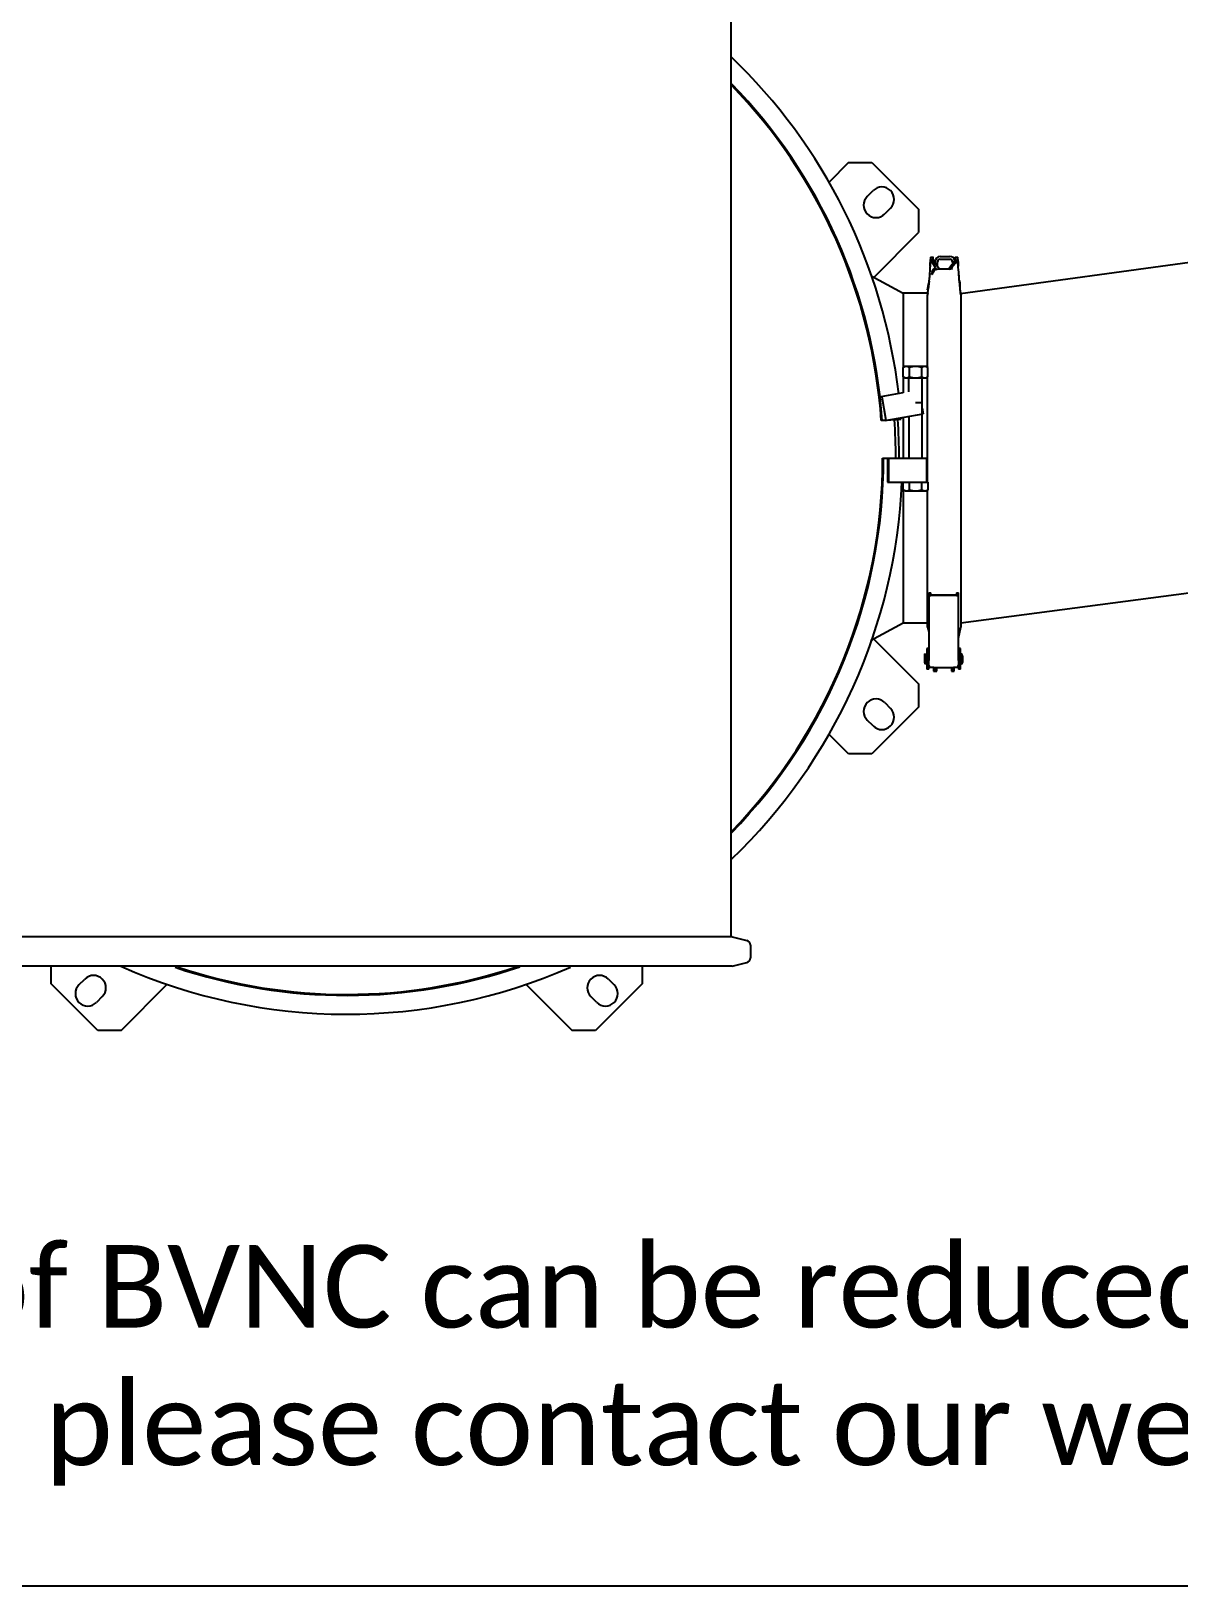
# Model space of a CAD drawing. Header units: millimetres. Extents: x 1186 to 6713, y 237 to 5598.
# Drawn here: x 1700 to 2396, y 237 to 1180 of the extents above; entities that cross this region are included whole.
import ezdxf

# ---------------------------------------------------------------- set-up
doc = ezdxf.new("R2010")
doc.units = ezdxf.units.MM
doc.header["$LTSCALE"] = 384.175
doc.header["$PDMODE"] = 3
doc.header["$PDSIZE"] = 8
doc.layers.get('0').update_dxf_attribs({"linetype": 'CONTINUOUS'})
doc.layers.get('Defpoints').update_dxf_attribs({"linetype": 'CONTINUOUS'})
doc.styles.get("Standard").update_dxf_attribs({"font": 'calibri.ttf'})
doc.dimstyles.get("Standard").update_dxf_attribs({"dimtxt": 43.75, "dimasz": 43.75, "dimexe": 1.5, "dimexo": 1, "dimtad": 1, "dimdsep": 46, "dimtxsty": 'Standard', "dimblk": '_FILLED', "dimblk1": '_FILLED', "dimblk2": '_FILLED', "dimcen": 0.09, "dimazin": 2, "dimtol": 1, "dimtp": 0.01, "dimtm": 0.01, "dimtfac": 1, "dimtofl": 0, "dimtmove": 0, "dimatfit": 3, "dimldrblk": '_FILLED', "dimfxl": 1, "dimtolj": 1, "dimarcsym": 0})

# ---------------------------------------------------------------- blocks, each defined once
blk = doc.blocks.new('_FILLED')
at = {"color": 0, "linetype": 'ByBlock'}
blk.add_solid([(0, 0), (-1, 0.214), (-1, -0.214)], dxfattribs=at)
blk = doc.blocks.new('*D83')
at = {"color": 0, "lineweight": -2}
for p, q in [((1486.5, 1457.99), (1369.49, 1457.99)), ((1370.99, 1414.24), (1370.99, 1058.55)), ((1370.99, 656.79), (1370.99, 1012.48)), ((1857.44, 613.04), (1369.49, 613.04))]:
    blk.add_line(p, q, dxfattribs=at)
at = {"layer": 'Defpoints', "color": 0}
for p in [(1487.5, 1457.99), (1370.99, 613.04), (1858.44, 613.04)]:
    blk.add_point(p, dxfattribs=at)
at = {"color": 0, "linetype": 'ByBlock', "lineweight": -2, "xscale": 43.75, "yscale": 43.75, "zscale": 43.75}
for p, rotation in [((1370.99, 1457.99), 90), ((1370.99, 613.04), 270)]:
    blk.add_blockref('_FILLED', p, dxfattribs=dict(at, rotation=rotation))
at = {"color": 0, "insert": (1370.99, 1035.51), "char_height": 43.75, "attachment_point": 5}
blk.add_mtext('\\A1;\\A1;BVNO-845', dxfattribs=at)

msp = doc.modelspace()

# ---------------------------------------------------------------- linework, layer by layer
at = {"color": 0, "linetype": 'Continuous'}
for p, q in [((2124.32885, 1346.03666), (2124.32885, 630.94535)), ((2195.67141, 1100.18638), (2183.87242, 1088.38739)), ((2195.67141, 1100.18638), (2209.81355, 1100.18638)), ((2209.81355, 1100.18638), (2238.09782, 1071.90211)), ((2207.01083, 1079.70599), (2210.54636, 1083.24152)), ((2221.15297, 1072.63492), (2217.61743, 1069.09939)), ((2238.09782, 1071.90211), (2238.09782, 1057.75997)), ((2210.97364, 1030.63579), (2238.09782, 1057.75997)), ((2245.10667, 1037.31906), (2245.11041, 1037.3764)), ((2245.10964, 1037.36453), (2245.10667, 1037.31911)), ((2245.24422, 1039.79672), (2245.10964, 1037.36445)), ((2245.19511, 1038.67922), (2245.21609, 1039.00745)), ((2245.21606, 1039.00717), (2245.19513, 1038.67949)), ((2245.24413, 1039.79505), (2245.20257, 1039.04311)), ((2245.30064, 1041.47064), (2245.24413, 1039.79505)), ((2245.33826, 1042.59125), (2245.24422, 1039.79672)), ((2245.2994, 1040.3502), (2245.27378, 1039.92923)), ((2245.27383, 1039.92928), (2245.29218, 1040.22878)), ((2245.29218, 1040.22878), (2245.29957, 1040.35016)), ((2245.35675, 1042.92995), (2246.95683, 1042.92995)), ((2245.36772, 1042.61824), (2245.36772, 1041.59983)), ((2245.36772, 1041.59983), (2245.89029, 1041.58238)), ((2245.84165, 1041.58393), (2245.36772, 1041.59983)), ((2245.71025, 1040.36068), (2245.68658, 1040.28145)), ((2245.71024, 1040.36068), (2245.77845, 1040.587)), ((2245.89029, 1041.58238), (2245.84165, 1041.58393)), ((2245.89029, 1041.58238), (2246.1693, 1041.57281)), ((2248.44427, 1036.70433), (2245.92953, 1040.41329)), ((2246.96745, 1041.5565), (2246.96708, 1041.57441)), ((2246.96772, 1041.58392), (2246.96772, 1042.61824)), ((2247.13832, 1040.55636), (2250.86772, 1035.90284)), ((2248.62111, 1038.7506), (2247.40729, 1040.57397)), ((2248.06772, 1039.58189), (2248.06772, 1040.11093)), ((2249.66772, 1037.40019), (2249.66772, 1040.11093)), ((2251.26772, 1043.31093), (2257.06772, 1043.31093)), ((2251.26772, 1041.71093), (2257.06772, 1041.71093)), ((2256.46772, 1035.90284), (2260.6046, 1040.55636)), ((2258.33641, 1038.23469), (2256.46772, 1035.90297)), ((2257.86434, 1037.47388), (2258.66772, 1038.68069)), ((2258.37531, 1036.8449), (2261.35504, 1040.48571)), ((2258.63985, 1038.34625), (2259.89092, 1040.43735)), ((2258.66772, 1040.11093), (2258.66772, 1038.39282)), ((2260.36772, 1042.60715), (2260.36772, 1041.62742)), ((2260.37874, 1042.91886), (2261.97866, 1042.91886)), ((2261.781, 1039.54213), (2261.79024, 1039.50714)), ((2261.96772, 1041.57835), (2261.96772, 1042.60715)), ((2262.09135, 1039.79377), (2261.9975, 1042.57634)), ((2262.07668, 1040.22854), (2262.03488, 1041.47073)), ((2262.06521, 1039.88746), (2262.04824, 1040.1646)), ((2262.04827, 1040.16468), (2262.06519, 1039.88729)), ((2262.22579, 1037.3646), (2262.09129, 1039.79536)), ((2262.12329, 1038.9545), (2262.12323, 1038.9554)), ((2262.12324, 1038.9545), (2262.1315, 1038.82404)), ((2262.14684, 1038.58335), (2262.13147, 1038.825)), ((2262.1315, 1038.82405), (2262.14683, 1038.58349)), ((2262.14683, 1038.58349), (2262.15486, 1038.45798)), ((2262.14981, 1038.53696), (2262.14684, 1038.58335)), ((2262.15486, 1038.45808), (2262.14981, 1038.53696)), ((2262.15486, 1038.45798), (2262.20236, 1037.7237)), ((2262.20236, 1037.7237), (2262.20771, 1037.6416)), ((2262.22502, 1037.37625), (2262.20766, 1037.64213)), ((2262.20771, 1037.6416), (2262.22502, 1037.37632)), ((2262.22876, 1037.3192), (2262.20772, 1037.64143)), ((2262.22502, 1037.37632), (2262.23751, 1037.18529)), ((2262.22823, 1037.32723), (2262.22502, 1037.37625)), ((2262.41121, 1034.55381), (2262.22587, 1037.36331)), ((2209.34501, 1031.51525), (2228.83009, 1020.9933)), ((2243.48062, 1023.03377), (2244.36032, 1027.30417)), ((2244.47569, 1028.37393), (2243.94614, 1023.42297)), ((2244.81928, 1032.9825), (2244.68864, 1031.04535)), ((2246.06352, 1032.77679), (2246.08437, 1032.92244)), ((2250.65946, 1035.90284), (2256.67597, 1035.90284)), ((2262.6468, 1031.04545), (2262.34562, 1035.54048)), ((2262.7258, 1029.9627), (2262.6559, 1030.91266)), ((2262.73248, 1029.81461), (2262.68703, 1030.44567)), ((2262.80915, 1029.03049), (2262.7258, 1029.9627)), ((2262.8609, 1028.3026), (2262.73248, 1029.81461)), ((2262.78176, 1029.02811), (2262.76727, 1029.24098)), ((2262.77855, 1029.05398), (2262.78176, 1029.02811)), ((2263.53483, 1021.46458), (2262.84867, 1028.41433)), ((2262.90611, 1027.83259), (2262.8609, 1028.3026)), ((2228.82885, 1020.991), (2228.82885, 976.0209)), ((2243.79015, 1020.991), (2228.82885, 1020.991)), ((2243.48062, 1023.03377), (2243.90725, 1023.03387)), ((2243.60512, 976.02759), (2243.60512, 1019.27788)), ((2263.12729, 1025.59236), (2263.41771, 1025.5927)), ((2263.41772, 1022.65077), (2263.41772, 1025.5928)), ((2263.50904, 1021.74776), (2263.47964, 1022.02353)), ((2263.50917, 1021.74664), (2263.53483, 1021.46458)), ((2263.73031, 1019.27215), (2263.73031, 818.70938)), ((2229.80258, 976.6019), (2228.79728, 976.0209)), ((2228.7998, 970.38201), (2228.79728, 976.0209)), ((2242.80257, 976.6077), (2229.80258, 976.6019)), ((2232.55257, 970.38369), (2232.55006, 976.02257)), ((2240.05812, 970.38703), (2240.05561, 976.02592)), ((2242.80257, 976.6077), (2243.80839, 976.02759)), ((2243.8109, 970.38871), (2243.80839, 976.02759)), ((2229.80561, 969.8019), (2228.7998, 970.38201)), ((2228.82885, 970.38201), (2228.82885, 960.57442)), ((2229.80561, 969.8019), (2242.80561, 969.8077)), ((2232.30943, 961.23937), (2232.30561, 969.80302)), ((2240.3273, 921.14659), (2240.30561, 969.80659)), ((2242.80561, 969.8077), (2243.8109, 970.38871)), ((2243.60512, 906.60816), (2243.60512, 970.26978)), ((2228.54829, 960.5744), (2215.24521, 958.22242)), ((2215.81116, 958.32248), (2218.34256, 944.00453)), ((2240.29048, 954.60658), (2236.31238, 954.6048)), ((2217.7724, 943.96441), (2215.52703, 943.80639)), ((2217.77662, 943.90448), (2240.91623, 947.99556)), ((2218.34256, 944.00453), (2227.49742, 944.64881)), ((2228.82885, 945.85852), (2228.82885, 921.14146)), ((2232.3273, 921.14302), (2232.31601, 946.47503)), ((2240.31381, 951.40293), (2240.91623, 947.99556)), ((2216.32882, 921.13589), (2242.8273, 921.14771)), ((2219.32882, 921.13723), (2219.3353, 906.59723)), ((2219.90354, 921.13749), (2219.91002, 906.59749)), ((2242.8273, 921.14771), (2242.83378, 906.60771)), ((2219.3353, 906.59723), (2243.83934, 906.60816)), ((2228.83033, 901.88202), (2228.82823, 906.60146)), ((2232.58311, 901.88369), (2232.58101, 906.60314)), ((2240.08866, 901.88704), (2240.08656, 906.60648)), ((2243.84144, 901.88871), (2243.83934, 906.60816)), ((2228.82885, 901.88202), (2228.82885, 820.991)), ((2229.83615, 901.30191), (2228.83033, 901.88202)), ((2229.83615, 901.30191), (2242.83614, 901.30771)), ((2242.83614, 901.30771), (2243.84144, 901.88871)), ((2243.60512, 818.70938), (2243.60512, 901.75213)), ((2244.26262, 839.35342), (2244.26262, 798.38902)), ((2244.26262, 839.35342), (2245.46262, 839.35342)), ((2245.43936, 838.30973), (2245.43936, 839.10299)), ((2245.46262, 839.10299), (2245.43936, 839.10299)), ((2245.46262, 838.30973), (2245.46262, 839.35342)), ((2261.06262, 839.35342), (2262.26262, 839.35342)), ((2261.06262, 839.35333), (2261.06262, 839.10299)), ((2261.06279, 839.10299), (2261.06286, 838.30973)), ((2262.26262, 798.389), (2262.26262, 839.35342)), ((2245.43936, 838.30973), (2261.06285, 838.30973)), ((2261.06262, 837.7852), (2245.46262, 837.7852)), ((2228.83009, 820.9887), (2209.05487, 810.31008)), ((2243.60512, 820.991), (2228.82885, 820.991)), ((2210.97364, 811.34622), (2238.09782, 784.22203)), ((2243.60509, 818.70949), (2244.26262, 815.72251)), ((2262.26262, 812.04212), (2263.73035, 818.70949)), ((2241.66262, 802.21846), (2241.66262, 797.31822)), ((2241.71262, 802.26834), (2242.81262, 802.26834)), ((2242.86262, 797.31821), (2242.86262, 802.21846)), ((2242.86262, 801.63352), (2243.01262, 801.63352)), ((2242.91262, 801.51834), (2243.06262, 801.51834)), ((2244.26262, 805.76834), (2243.06262, 805.76834)), ((2243.06262, 805.76834), (2243.06262, 793.13398)), ((2263.46262, 805.76834), (2262.26262, 805.76834)), ((2262.27406, 805.76834), (2262.27406, 809.51064)), ((2263.46262, 793.13398), (2263.46262, 805.76834)), ((2263.66262, 802.51834), (2263.51262, 802.51834)), ((2264.66262, 798.01834), (2264.66262, 801.51834)), ((2241.71262, 797.26834), (2242.81262, 797.26834)), ((2241.86262, 797.26834), (2241.86262, 796.6834)), ((2241.91262, 796.63352), (2243.01262, 796.63352)), ((2242.91262, 798.01834), (2243.06262, 798.01834)), ((2244.26262, 793.13352), (2243.06262, 793.13352)), ((2244.26262, 793.13398), (2244.26262, 798.38902)), ((2244.27406, 795.45733), (2244.27406, 794.46311)), ((2244.27406, 794.46311), (2244.93234, 794.46311)), ((2247.24254, 794.27636), (2247.55837, 794.25248)), ((2247.26262, 794.27484), (2247.26262, 791.95818)), ((2247.26262, 791.95818), (2247.78698, 791.95818)), ((2247.78698, 794.23144), (2247.78698, 791.84936)), ((2247.78698, 791.84901), (2249.28698, 791.84901)), ((2248.36491, 794.16106), (2248.46262, 794.14531)), ((2248.85143, 794.114), (2257.67372, 794.11398)), ((2249.28698, 791.84936), (2249.28698, 794.114)), ((2258.06262, 794.14531), (2258.06262, 791.95818)), ((2258.06262, 791.95818), (2258.28698, 791.95818)), ((2258.28698, 794.18257), (2258.28698, 791.84936)), ((2258.28698, 791.84901), (2259.78698, 791.84901)), ((2259.04866, 794.25915), (2259.6971, 794.30087)), ((2259.78698, 791.84936), (2259.78698, 794.30419)), ((2261.59291, 794.46311), (2262.26262, 794.46311)), ((2262.26262, 798.389), (2262.26262, 793.13398)), ((2263.46262, 793.13352), (2262.26262, 793.13352)), ((2263.66262, 797.01834), (2263.51262, 797.01834)), ((2263.66262, 797.01834), (2263.66262, 796.4334)), ((2263.86262, 796.38352), (2263.71262, 796.38352)), ((2264.86262, 797.38352), (2264.86262, 800.88351)), ((2238.09782, 784.22203), (2238.09782, 770.0799)), ((2217.61743, 772.88261), (2221.15297, 769.34708)), ((2238.09782, 770.0799), (2209.81355, 741.79563)), ((2210.54636, 758.74048), (2207.01083, 762.27601)), ((2195.67141, 741.79563), (2183.87242, 753.59462)), ((2209.81355, 741.79563), (2195.67141, 741.79563)), ((2125.19611, 630.94535), (1657.22706, 630.94535)), ((2125.19611, 630.94535), (2133.96337, 628.73139)), ((2136.22885, 625.8227), (2136.22885, 618.1593)), ((2125.19611, 613.03666), (1657.22706, 613.03666)), ((1712.13348, 602.50631), (1712.13348, 613.03666)), ((2070.52422, 613.03666), (2070.52422, 602.50631)), ((2125.19611, 613.03666), (2133.96337, 615.25061)), ((1729.07833, 601.77349), (1732.61386, 605.30902)), ((2050.04384, 605.30902), (2053.57937, 601.77349)), ((1740.41775, 574.22203), (1712.13348, 602.50631)), ((1743.22046, 594.70242), (1739.68493, 591.16689)), ((1754.55988, 574.22203), (1782.82473, 602.48688)), ((2000.22254, 602.09731), (2028.09782, 574.22203)), ((2042.97277, 591.16689), (2039.43724, 594.70242)), ((2070.52422, 602.50631), (2042.23995, 574.22203)), ((1754.55988, 574.22203), (1740.41775, 574.22203)), ((2042.23995, 574.22203), (2028.09782, 574.22203)), ((1185.62169, 237.4592), (6712.51455, 237.4592))]:
    msp.add_line(p, q, dxfattribs=at)
for p, q in [((2263.57174, 1020.91634), (2659.66772, 1074.991)), ((2659.66772, 872.991), (2263.73031, 820.991))]:
    msp.add_line(p, q)
for points in [[(2245.12726, 1037.63395), (2245.03769, 1036.26848), (2244.925, 1034.56531), (2244.81928, 1032.9825)], [(2244.67954, 1030.91256), (2244.60964, 1029.9626), (2244.4413, 1028.07999), (2244.36125, 1027.30397)], [(2262.68016, 1030.54553), (2262.55757, 1032.35981), (2262.4552, 1033.88884)], [(2244.26262, 795.5386), (2244.30924, 795.20736), (2244.44539, 794.90199), (2244.66054, 794.646), (2244.93798, 794.45932), (2245.2559, 794.35648), (2245.4556, 794.33856)], [(2245.45561, 794.33866), (2245.64581, 794.337), (2246.08373, 794.32895), (2246.50031, 794.31558), (2246.88955, 794.29767), (2247.24254, 794.27636)], [(2247.55837, 794.25248), (2247.83715, 794.22683), (2248.07391, 794.20072), (2248.26613, 794.17537), (2248.36408, 794.16035)], [(2258.06262, 794.14531), (2258.30714, 794.18212), (2258.60571, 794.21827), (2259.04866, 794.25915)], [(2259.6971, 794.30087), (2260.49094, 794.33016), (2261.06963, 794.33866)], [(2261.06965, 794.33856), (2261.26935, 794.35648), (2261.58727, 794.45932), (2261.86471, 794.646), (2262.07986, 794.90199), (2262.21601, 795.20736), (2262.26262, 795.5386)]]:
    msp.add_lwpolyline(points, dxfattribs=at)
for centre, radius, start, end in [((1891.32885, 920.991), 337, 6.66484362, 46.25898924), ((1891.32885, 920.991), 325.58474, 4.02554333, 44.21142399), ((1891.32885, 920.991), 325, 4.02554333, 44.1026653), ((2215.84966, 1077.93822), 7.5, 315, 135), ((2212.31413, 1074.40269), 7.5, 135, 315), ((1787.70857, 1068.12422), 458.43312, 356.35848434, 356.47392175), ((1684.58229, 1074.59709), 561.76222, 356.50487959, 356.61914828), ((2269.38356, 1033.20101), 24.7322, 163.3643542, 164.29675423), ((2269.49097, 1033.16755), 24.84464, 163.36130172, 164.28949752), ((2283.77499, 1028.9271), 39.74484, 163.28120526, 163.40041895), ((2332.29861, 1014.39084), 90.39899, 163.15498932, 163.3048055), ((2248.00833, 1101.91533), 60.37022, 267.98937929, 268.38239831), ((2247.40949, 1082.18524), 40.63117, 268.25097449, 268.4465431), ((2247.23424, 1076.48311), 34.92633, 268.47405216, 269.21560096), ((2247.06671, 1068.35793), 26.79967, 268.37770279, 269.33592118), ((2242.21173, 1039.52449), 4.98333, 19.6306431, 22.0805581), ((2244.46059, 1038.61401), 3.53899, 33.62948752, 36.88666231), ((2251.26772, 1040.11093), 3.2, 90, 180), ((2251.26772, 1040.11093), 1.6, 90, 180), ((2257.06772, 1040.11093), 3.2, 13.6972298, 90), ((2257.06772, 1040.11093), 1.6, 0, 90), ((2258.22012, 1042.1906), 2.32913, 326.48478755, 329.00200985), ((2272.93167, 1041.63974), 12.56396, 180.05616084, 181.06158933), ((2264.14663, 1038.19842), 3.60896, 137.95683846, 140.67050505), ((2247.34971, 1035.63206), 14.95132, 15.02121504, 15.16025767), ((2248.17094, 1035.84702), 14.10244, 12.67792709, 15.04242939), ((2247.4344, 1035.70869), 14.84986, 12.57516523, 14.82043522), ((2250.32247, 1036.36759), 11.88763, 11.74064819, 12.50620826), ((2252.05511, 1036.74047), 10.11672, 9.33211122, 12.56880376), ((2251.76171, 1036.66191), 10.41861, 9.58696587, 11.76647129), ((2271.19298, 1041.58023), 9.22527, 180.01169994, 180.47828134), ((2869.24786, 1077.21569), 608.329, 183.3655323, 183.4918372), ((2249.22616, 1036.2769), 12.9834, 6.74184736, 9.32637403), ((2244.27759, 1035.68496), 17.96725, 5.38254158, 6.76386117), ((2236.78718, 1034.88725), 25.49887, 5.58566192, 6.18337535), ((2221.08161, 1033.34126), 41.28034, 5.36309827, 5.59949146), ((2238.1288, 1035.09125), 24.14463, 5.00952472, 5.41648891), ((2253.35127, 1031.79389), 7.3537, 171.18358009, 172.31922612), ((2252.73379, 1031.9034), 6.72705, 165.97271315, 171.28706407), ((2252.92417, 1031.86483), 6.92077, 166.16329082, 171.22194427), ((2245.35659, 1032.17382), 0.92701, 29.68420825, 30.43493035), ((2245.38402, 1032.18978), 0.8953, 28.92042226, 29.66794294), ((2245.43582, 1032.21811), 0.83625, 25.89524579, 29.73590108), ((2245.44836, 1032.2248), 0.82206, 25.85906755, 28.95298734), ((2252.29097, 1032.02092), 6.26862, 160.54451053, 166.16447597), ((2252.34631, 1032.00167), 6.32731, 160.54710711, 165.98559185), ((2245.7231, 1032.33694), 0.52483, 13.09620888, 17.73706608), ((2245.76722, 1032.34765), 0.47943, 11.67632891, 13.04454571), ((2245.81107, 1032.35608), 0.43481, 5.57577797, 11.7631051), ((2250.31372, 1031.0963), 4.2561, 162.26969849, 162.92259195), ((2250.32072, 1031.09436), 4.26336, 161.27342085, 162.37533641), ((2250.33554, 1031.08915), 4.27906, 159.16375664, 162.26759824), ((2250.34117, 1031.08729), 4.285, 159.16710785, 161.27165171), ((2250.34654, 1031.08537), 4.2907, 158.41438405, 159.16869962), ((2250.35224, 1031.08291), 4.29689, 157.76443884, 159.16517907), ((2250.33927, 1031.08826), 4.28288, 157.25314866, 158.4144484), ((2250.35825, 1031.08047), 4.30338, 157.25542849, 157.76457534), ((2250.33595, 1031.08964), 4.27928, 156.65763956, 157.25302414), ((2250.3787, 1031.07169), 4.32563, 154.00103959, 157.25291343), ((2250.37457, 1031.07254), 4.32151, 153.987161, 156.65237181), ((2250.40095, 1031.06096), 4.35033, 152.38416641, 154.00246034), ((2250.43238, 1031.04465), 4.3857, 152.38589649, 153.99097265), ((2250.4355, 1031.04247), 4.38952, 147.57526191, 152.37935513), ((2250.44687, 1031.03719), 4.402, 147.59572396, 152.38730044), ((2253.79068, 1025.57089), 9.62706, 0.13039674, 20.22824106), ((2223.02043, 1019.01689), 40.60829, 5.23954549, 5.8185973), ((2232.24963, 1019.8682), 31.33991, 4.78143875, 5.23051317), ((2239.78563, 1020.48779), 23.77849, 3.6820837, 4.80730606), ((2249.72234, 1020.89683), 13.82415, 1.66745103, 2.35376824), ((1891.32885, 920.991), 333, 0.0257744, 4.03456407), ((1891.32885, 920.991), 335, 0.04221804, 4.03395059), ((1891.32885, 920.991), 337, 4.02554333, 4.18523034), ((1891.32885, 920.991), 325, 315.88716443, 0.02554333), ((1891.32885, 920.991), 325.58474, 315.78408112, 0.02554333), ((1891.32885, 920.991), 337, 313.84654739, 357.5418667), ((2241.81236, 904.86138), 3.57117, 286.14607652, 287.64566072), ((2245.46264, 840.2772), 2.492, 269.46328771, 269.99968951), ((2241.71262, 802.21834), 0.05, 90, 179.86274237), ((2242.81262, 802.21834), 0.05, 0.13725763, 90), ((2242.91262, 801.56834), 0.05, 180.10843968, 270), ((2243.01262, 801.58352), 0.05, 0.1428953, 90), ((2263.51262, 802.46834), 0.05, 90, 157.40021362), ((2263.66262, 801.51834), 1, 0, 90), ((2263.86262, 800.88352), 1, 0, 36.85648853), ((2241.71262, 797.31834), 0.05, 180.1369043, 270), ((2241.91262, 796.68352), 0.05, 180.13725763, 270), ((2242.81262, 797.31834), 0.05, 270, 359.8571047), ((2242.91262, 797.96834), 0.05, 90, 179.89130177), ((2243.01262, 796.68352), 0.05, 270, 359.86274237), ((2263.51262, 797.06834), 0.05, 202.60474835, 270), ((2263.66262, 798.01834), 1, 270, 0), ((2263.71262, 796.43352), 0.05, 180.13304851, 270), ((2263.86262, 797.38352), 1, 270, 0), ((2212.31413, 767.57931), 7.5, 45, 225), ((2215.84966, 764.04378), 7.5, 225, 45), ((2133.22885, 625.8227), 3, 0, 75.8276623), ((1891.32885, 920.991), 337, 246.03822752, 293.75024047), ((1891.32885, 920.991), 325.58474, 251.37037513, 288.81080064), ((1891.32885, 920.991), 325, 251.66862786, 288.45909303), ((2133.22885, 618.1593), 3, 284.1723377, 0), ((1737.91716, 600.00572), 7.5, 315, 135), ((2044.74054, 600.00572), 7.5, 45, 225), ((1734.38163, 596.47019), 7.5, 135, 315), ((2048.27607, 596.47019), 7.5, 225, 45)]:
    msp.add_arc(centre, radius, start, end, dxfattribs=at)
for points in [[(2245.19513, 1038.67949), (2245.17276, 1038.33096), (2245.15004, 1037.98245), (2245.12726, 1037.63395)], [(2245.12726, 1037.63395), (2245.15003, 1037.98236), (2245.17273, 1038.33078), (2245.19511, 1038.67922)], [(2245.27378, 1039.92923), (2245.2548, 1039.62186), (2245.23558, 1039.31451), (2245.21606, 1039.00717)], [(2245.29958, 1040.35021), (2245.32223, 1040.72294), (2245.34459, 1041.09568), (2245.36681, 1041.46843)], [(2245.77845, 1040.587), (2245.8447, 1040.54893), (2245.88163, 1040.47362), (2245.9249, 1040.41063)], [(2246.9833, 1040.9637), (2246.95861, 1041.04243), (2246.93306, 1041.12092), (2246.90542, 1041.19867)], [(2260.04395, 1040.67323), (2259.98959, 1040.596), (2259.93566, 1040.51762), (2259.89391, 1040.43292)], [(2260.75962, 1040.92678), (2260.73671, 1040.85017), (2260.71441, 1040.77327), (2260.69631, 1040.69538)], [(2261.7807, 1039.54212), (2261.68322, 1039.9019), (2261.56594, 1040.25608), (2261.46645, 1040.61531)], [(2261.46647, 1040.61531), (2261.57926, 1040.26001), (2261.68542, 1039.90244), (2261.781, 1039.54213)], [(2261.96804, 1041.50325), (2261.99451, 1041.05705), (2262.02117, 1040.61085), (2262.04827, 1040.16468)], [(2262.03481, 1038.39707), (2262.07743, 1038.14389), (2262.10994, 1037.88899), (2262.1377, 1037.63375)], [(2262.06519, 1039.88729), (2262.08425, 1039.57634), (2262.10359, 1039.26541), (2262.12324, 1038.9545)], [(2262.12323, 1038.9554), (2262.10362, 1039.26607), (2262.0843, 1039.57676), (2262.06521, 1039.88746)], [(2262.20766, 1037.64213), (2262.18993, 1037.91411), (2262.17229, 1038.18609), (2262.15486, 1038.45808)], [(2244.47569, 1028.37393), (2244.49795, 1028.58191), (2244.52047, 1028.78995), (2244.55057, 1028.99694)], [(2246.3802, 1034.10887), (2246.5097, 1034.47444), (2246.67642, 1034.82938), (2246.87957, 1035.15975)], [(2246.87952, 1035.15979), (2246.67598, 1034.82966), (2246.50977, 1034.47442), (2246.38029, 1034.10884)], [(2247.63218, 1036.09774), (2247.34318, 1035.81994), (2247.08991, 1035.50101), (2246.87952, 1035.15979)], [(2246.87957, 1035.15975), (2247.08955, 1035.50123), (2247.34239, 1035.82077), (2247.63218, 1036.09774)], [(2247.63218, 1036.09774), (2247.87644, 1036.33119), (2248.16529, 1036.51373), (2248.44428, 1036.70434)], [(2248.44428, 1036.70434), (2248.14865, 1036.54074), (2247.87577, 1036.3319), (2247.63218, 1036.09774)], [(2249.16261, 1035.64662), (2249.64006, 1035.8148), (2250.15325, 1035.90295), (2250.65946, 1035.90284)], [(2256.67597, 1035.90284), (2257.34007, 1035.90284), (2258.00341, 1035.94845), (2258.66676, 1035.97984)], [(2262.7818, 1029.02812), (2262.80845, 1028.82404), (2262.82845, 1028.61914), (2262.84867, 1028.41433)], [(2243.79015, 1021.30567), (2243.78769, 1021.16643), (2243.77849, 1021.02695), (2243.75916, 1020.88904)], [(2263.57173, 1020.91633), (2263.55384, 1021.04308), (2263.54436, 1021.17114), (2263.54065, 1021.29909)], [(2232.58311, 901.88369), (2233.79941, 901.53316), (2235.07034, 901.30425), (2236.33615, 901.30481)], [(2236.33615, 901.30481), (2237.60195, 901.30537), (2238.87267, 901.53543), (2240.08866, 901.88704)], [(2241.96531, 901.30732), (2242.24838, 901.30745), (2242.53354, 901.35238), (2242.80546, 901.43108)], [(2248.46262, 794.14532), (2248.59135, 794.12703), (2248.72141, 794.11398), (2248.85143, 794.114)], [(2257.67372, 794.11398), (2257.80377, 794.11398), (2257.93386, 794.12702), (2258.06262, 794.14531)]]:
    msp.add_open_spline(points, degree=3, dxfattribs=at)
for points, knots in [([(2245.35675, 1042.92995), (2245.38303, 1042.92994), (2245.33665, 1042.76173), (2245.36772, 1042.696), (2245.36772, 1042.61824)], [0, 0, 0, 0, 0.252552587, 1, 1, 1, 1]), ([(2245.36681, 1041.46841), (2245.36508, 1041.33257), (2245.50081, 1041.0189), (2245.66207, 1040.73846), (2245.77846, 1040.587)], [0, 0, 0, 0, 0.415622497, 1, 1, 1, 1]), ([(2245.36772, 1041.59983), (2245.36772, 1041.57931), (2245.3677, 1041.53354), (2245.36695, 1041.48777), (2245.36635, 1041.46252)], [0, 0, 0, 0, 0.448352362, 1, 1, 1, 1]), ([(2246.78382, 1041.50478), (2246.7794, 1041.51427), (2246.77047, 1041.53286), (2246.76095, 1041.55115), (2246.7561, 1041.56006)], [0, 0, 0, 0, 0.50790337, 1, 1, 1, 1]), ([(2246.82957, 1041.39777), (2246.82208, 1041.41629), (2246.80737, 1041.45218), (2246.79176, 1041.48771), (2246.78382, 1041.50478)], [0, 0, 0, 0, 0.514732947, 1, 1, 1, 1]), ([(2246.96627, 1042.78888), (2246.96555, 1042.82413), (2246.95236, 1042.85426), (2246.96876, 1042.92994), (2246.95683, 1042.92995)], [0, 0, 0, 0, 0.747104587, 1, 1, 1, 1]), ([(2246.96646, 1041.41937), (2246.96588, 1041.37085), (2247.01342, 1041.11712), (2247.1677, 1040.90265), (2247.29119, 1040.73825)], [0, 0, 0, 0, 0.190963747, 1, 1, 1, 1]), ([(2246.96779, 1042.61824), (2246.96779, 1042.64941), (2246.96757, 1042.70629), (2246.9668, 1042.76317), (2246.96627, 1042.78888)], [0, 0, 0, 0, 0.547882522, 1, 1, 1, 1]), ([(2246.96646, 1041.41938), (2246.96681, 1041.44423), (2246.96743, 1041.48993), (2246.9677, 1041.53565), (2246.96745, 1041.5565)], [0, 0, 0, 0, 0.543652608, 1, 1, 1, 1]), ([(2247.01017, 1040.87503), (2247.00587, 1040.88889), (2246.99732, 1040.91542), (2246.98797, 1040.94168), (2246.9832, 1040.95417)], [0, 0, 0, 0, 0.520462375, 1, 1, 1, 1]), ([(2247.03693, 1040.78341), (2247.03257, 1040.79908), (2247.0239, 1040.82969), (2247.01479, 1040.86018), (2247.01017, 1040.87503)], [0, 0, 0, 0, 0.510988568, 1, 1, 1, 1]), ([(2247.06339, 1040.68609), (2247.059, 1040.70243), (2247.05027, 1040.7349), (2247.04141, 1040.76733), (2247.03693, 1040.78341)], [0, 0, 0, 0, 0.503257406, 1, 1, 1, 1]), ([(2247.07457, 1040.65487), (2247.07231, 1040.65998), (2247.06816, 1040.67025), (2247.06481, 1040.68081), (2247.06339, 1040.68609)], [0, 0, 0, 0, 0.505560663, 1, 1, 1, 1]), ([(2247.13832, 1040.55636), (2247.12572, 1040.57207), (2247.10208, 1040.60336), (2247.08229, 1040.63745), (2247.07457, 1040.65487)], [0, 0, 0, 0, 0.513824229, 1, 1, 1, 1]), ([(2258.66676, 1035.97985), (2258.55779, 1036.11817), (2258.3888, 1036.30633), (2258.25692, 1036.6302), (2258.32746, 1036.78642), (2258.37536, 1036.84497)], [0, 0, 0, 0, 0.532559713, 0.771228399, 1, 1, 1, 1]), ([(2260.04393, 1040.67322), (2260.09161, 1040.74103), (2260.23665, 1040.96343), (2260.37274, 1041.2207), (2260.36987, 1041.40697)], [0, 0, 0, 0, 0.30793506, 1, 1, 1, 1]), ([(2260.37874, 1042.91886), (2260.35246, 1042.91885), (2260.39873, 1042.75065), (2260.36772, 1042.68491), (2260.36772, 1042.60715)], [0, 0, 0, 0, 0.25256306, 1, 1, 1, 1]), ([(2260.69589, 1040.70047), (2260.6889, 1040.67418), (2260.66124, 1040.62263), (2260.62454, 1040.57879), (2260.6046, 1040.55636)], [0, 0, 0, 0, 0.47532874, 1, 1, 1, 1]), ([(2260.99355, 1041.56011), (2260.97196, 1041.51988), (2260.88275, 1041.31262), (2260.81134, 1041.09872), (2260.75962, 1040.92677)], [0, 0, 0, 0, 0.202740384, 1, 1, 1, 1]), ([(2261.96804, 1041.5032), (2261.96855, 1041.44079), (2261.88142, 1041.10061), (2261.65487, 1040.82435), (2261.46645, 1040.61531)], [0, 0, 0, 0, 0.18151821, 1, 1, 1, 1]), ([(2261.96917, 1042.77779), (2261.96989, 1042.81304), (2261.98305, 1042.84318), (2261.96673, 1042.91885), (2261.97866, 1042.91886)], [0, 0, 0, 0, 0.747078521, 1, 1, 1, 1]), ([(2261.96764, 1042.60715), (2261.96764, 1042.63831), (2261.96786, 1042.6952), (2261.96864, 1042.75208), (2261.96917, 1042.77779)], [0, 0, 0, 0, 0.547882228, 1, 1, 1, 1]), ([(2246.15587, 1032.64341), (2246.14266, 1032.66589), (2246.11332, 1032.71142), (2246.08093, 1032.7548), (2246.06351, 1032.77676)], [0, 0, 0, 0, 0.482007415, 1, 1, 1, 1]), ([(2246.06357, 1032.77681), (2246.08233, 1032.75314), (2246.11703, 1032.70643), (2246.14813, 1032.65721), (2246.16195, 1032.63293)], [0, 0, 0, 0, 0.519483531, 1, 1, 1, 1]), ([(2246.1881, 1032.58334), (2246.19505, 1032.56898), (2246.20774, 1032.54054), (2246.21838, 1032.51127), (2246.22298, 1032.49683)], [0, 0, 0, 0, 0.512823851, 1, 1, 1, 1]), ([(2246.223, 1032.49686), (2246.21839, 1032.51129), (2246.20774, 1032.54055), (2246.19505, 1032.56897), (2246.1881, 1032.58333)], [0, 0, 0, 0, 0.487165308, 1, 1, 1, 1]), ([(2246.23675, 1032.44473), (2246.23496, 1032.4534), (2246.23082, 1032.4709), (2246.22577, 1032.48816), (2246.223, 1032.49686)], [0, 0, 0, 0, 0.492500068, 1, 1, 1, 1]), ([(2246.23673, 1032.44468), (2246.23841, 1032.43657), (2246.24129, 1032.42047), (2246.24326, 1032.40423), (2246.24399, 1032.3962)], [0, 0, 0, 0, 0.506378134, 1, 1, 1, 1]), ([(2246.24527, 1032.34614), (2246.24564, 1032.35473), (2246.24576, 1032.37214), (2246.24465, 1032.38952), (2246.24381, 1032.39828)], [0, 0, 0, 0, 0.494293343, 1, 1, 1, 1]), ([(2248.44428, 1036.70434), (2248.60182, 1036.47227), (2248.16576, 1035.79584), (2247.69898, 1035.10102), (2247.18018, 1034.25007), (2246.87698, 1033.68426), (2246.73031, 1033.39616)], [0, 0, 0, 0, 0.224248056, 0.482461506, 0.74153301, 1, 1, 1, 1]), ([(2246.73032, 1033.39609), (2246.85169, 1033.63445), (2247.42488, 1034.59224), (2248.3603, 1035.36405), (2249.16261, 1035.64662)], [0, 0, 0, 0, 0.239228438, 1, 1, 1, 1]), ([(2258.66676, 1035.97984), (2258.47546, 1035.94467), (2257.80069, 1035.82359), (2257.13678, 1035.63849), (2256.67597, 1035.46843)], [0, 0, 0, 0, 0.283668175, 1, 1, 1, 1]), ([(2243.60512, 1019.27788), (2243.60513, 1019.37577), (2243.6277, 1019.91536), (2243.69781, 1020.45144), (2243.75914, 1020.88899)], [0, 0, 0, 0, 0.181373351, 1, 1, 1, 1]), ([(2243.79015, 1021.30567), (2243.79299, 1021.46626), (2243.81971, 1022.17374), (2243.88794, 1022.87885), (2243.94614, 1023.42297)], [0, 0, 0, 0, 0.226906952, 1, 1, 1, 1]), ([(2263.57174, 1020.91634), (2263.59617, 1020.74321), (2263.66738, 1020.19746), (2263.73028, 1019.64807), (2263.73031, 1019.27215)], [0, 0, 0, 0, 0.317459925, 1, 1, 1, 1]), ([(2230.67341, 976.60229), (2230.35302, 976.60215), (2229.6902, 976.48191), (2229.09175, 976.19109), (2228.79728, 976.0209)], [0, 0, 0, 0, 0.485069452, 1, 1, 1, 1]), ([(2232.55006, 976.02257), (2232.25544, 976.1925), (2231.65673, 976.48279), (2230.9938, 976.60244), (2230.67341, 976.60229)], [0, 0, 0, 0, 0.514930623, 1, 1, 1, 1]), ([(2236.30258, 976.6048), (2235.6682, 976.60452), (2234.39744, 976.49313), (2233.15972, 976.19886), (2232.55006, 976.02257)], [0, 0, 0, 0, 0.499896313, 1, 1, 1, 1]), ([(2240.05561, 976.02592), (2239.44579, 976.20166), (2238.2078, 976.49483), (2236.93695, 976.60508), (2236.30258, 976.6048)], [0, 0, 0, 0, 0.500103762, 1, 1, 1, 1]), ([(2241.93174, 976.60731), (2241.61135, 976.60717), (2240.94853, 976.48693), (2240.35008, 976.19611), (2240.05561, 976.02592)], [0, 0, 0, 0, 0.485069452, 1, 1, 1, 1]), ([(2243.80839, 976.02759), (2243.51376, 976.19752), (2242.91506, 976.48781), (2242.25213, 976.60745), (2241.93174, 976.60731)], [0, 0, 0, 0, 0.514930623, 1, 1, 1, 1]), ([(2228.7998, 970.38201), (2229.09442, 970.21209), (2229.69313, 969.9218), (2230.35605, 969.80215), (2230.67644, 969.80229)], [0, 0, 0, 0, 0.51493062, 1, 1, 1, 1]), ([(2230.67644, 969.80229), (2230.99683, 969.80244), (2231.65965, 969.92267), (2232.2581, 970.2135), (2232.55257, 970.38369)], [0, 0, 0, 0, 0.485069449, 1, 1, 1, 1]), ([(2232.55257, 970.38369), (2233.16239, 970.20794), (2234.40038, 969.91478), (2235.67123, 969.80452), (2236.30561, 969.8048)], [0, 0, 0, 0, 0.50010376, 1, 1, 1, 1]), ([(2236.30561, 969.8048), (2236.93998, 969.80509), (2238.21074, 969.91648), (2239.44846, 970.21074), (2240.05812, 970.38703)], [0, 0, 0, 0, 0.499896311, 1, 1, 1, 1]), ([(2240.05812, 970.38703), (2240.35275, 970.21711), (2240.95145, 969.92682), (2241.61438, 969.80717), (2241.93477, 969.80731)], [0, 0, 0, 0, 0.51493062, 1, 1, 1, 1]), ([(2241.93477, 969.80731), (2242.25516, 969.80746), (2242.91798, 969.92769), (2243.51643, 970.21852), (2243.8109, 970.38871)], [0, 0, 0, 0, 0.485069449, 1, 1, 1, 1]), ([(2228.83033, 901.88202), (2228.98036, 901.79549), (2229.56082, 901.48809), (2230.22166, 901.30208), (2230.70698, 901.3023)], [0, 0, 0, 0, 0.263010354, 1, 1, 1, 1]), ([(2230.70698, 901.3023), (2230.86613, 901.30237), (2231.52672, 901.35938), (2232.14983, 901.63328), (2232.58311, 901.88369)], [0, 0, 0, 0, 0.241279624, 1, 1, 1, 1]), ([(2240.08866, 901.88704), (2240.23869, 901.80051), (2240.81915, 901.49311), (2241.47999, 901.3071), (2241.96531, 901.30732)], [0, 0, 0, 0, 0.263010354, 1, 1, 1, 1]), ([(2242.89489, 901.45824), (2242.97548, 901.48387), (2243.30254, 901.60057), (2243.61421, 901.75739), (2243.84144, 901.88871)], [0, 0, 0, 0, 0.243706219, 1, 1, 1, 1]), ([(2244.26262, 838.31004), (2244.26241, 838.14816), (2244.73382, 837.83412), (2245.15233, 837.78799), (2245.43929, 837.78531)], [0, 0, 0, 0, 0.360642165, 1, 1, 1, 1]), ([(2261.06262, 837.7852), (2261.35439, 837.7852), (2261.77945, 837.82928), (2262.26285, 838.14543), (2262.26262, 838.31004)], [0, 0, 0, 0, 0.63931612, 1, 1, 1, 1]), ([(2259.42803, 794.28383), (2259.40277, 794.26513), (2259.32469, 794.20026), (2259.26263, 794.10098), (2259.26262, 794.02949)], [0, 0, 0, 0, 0.305381447, 1, 1, 1, 1])]:
    msp.add_open_spline(points, degree=3, knots=knots, dxfattribs=at)

# ---------------------------------------------------------------- texts
at = {"insert": (1284.3985, 444.02623), "char_height": 50, "width": 2761.1054183, "attachment_point": 1}
msp.add_mtext('** Number of BVNC can be reduced by using higher capacity BVNCs,\\PFor selection please contact our website or refer BVNC catalogue.', dxfattribs=at)

# ---------------------------------------------------------------- dimensions: what is measured, and where the dimension line sits
dim = msp.add_linear_dim(base=(1370.99011, 613.03666), p1=(1487.49796, 1457.991), p2=(1858.44434, 613.03666), angle=90, text='\\A1;BVNO-845', dimstyle='Standard', override={"dimtad": 0, "dimtih": 1, "dimtoh": 1, "dimdec": 4, "dimzin": 0, "dimtxsty": 'Standard', "dimcen": 62.865, "dimadec": 0, "dimazin": 0, "dimtdec": 4, "dimtzin": 0})
dim.commit()
dim.dimension.update_dxf_attribs({"geometry": '*D83', "text_midpoint": (1370.99011, 1035.51383), "dimtype": 160})

doc.saveas('drawing.dxf')
